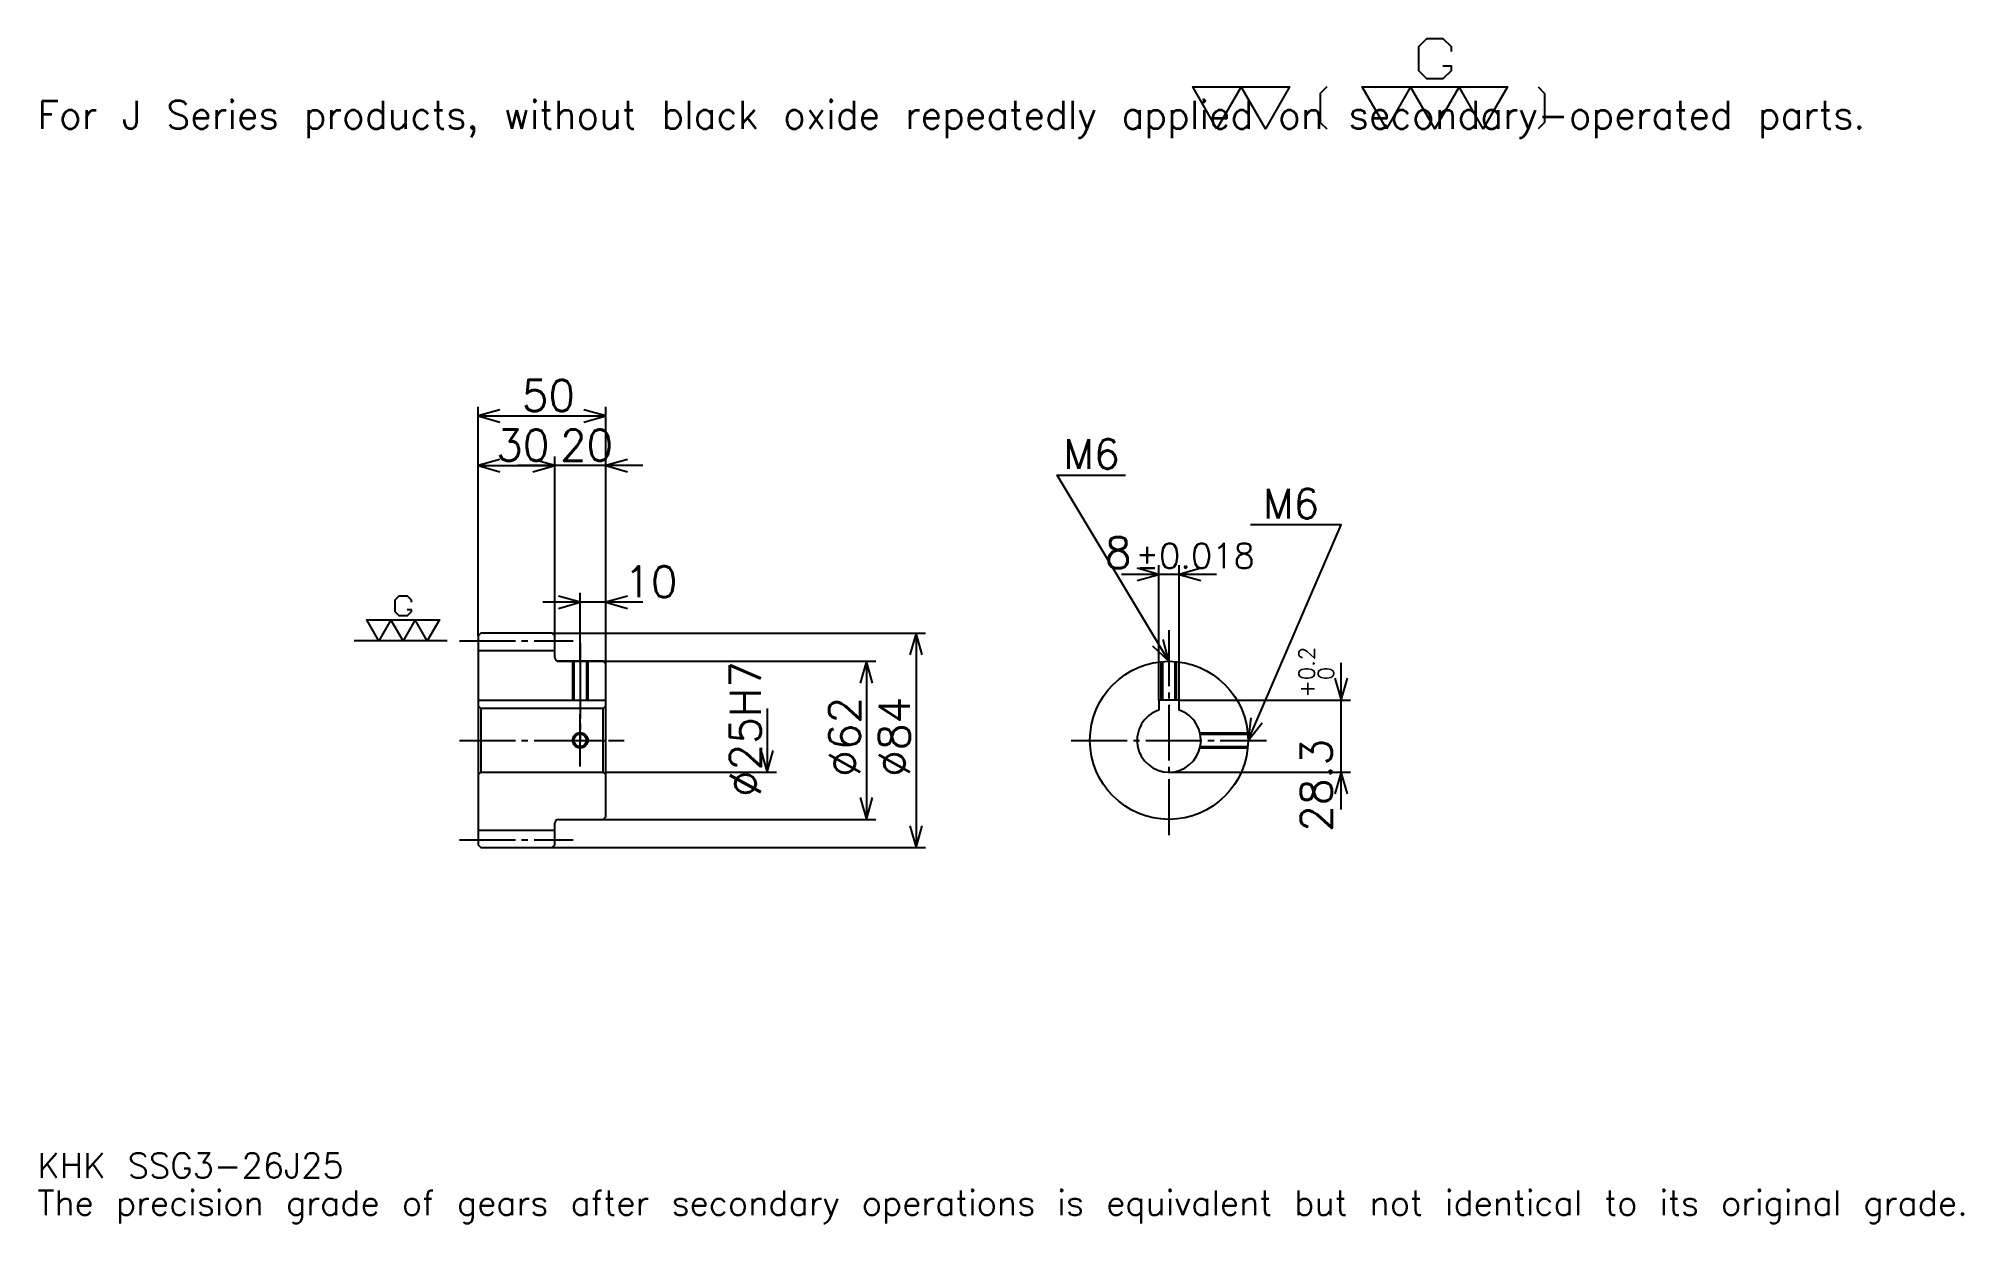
# Model space of a CAD drawing. Extents: x 25 to 780, y 9 to 474.
import ezdxf

# ---------------------------------------------------------------- set-up
doc = ezdxf.new("R2010")
doc.units = 0
doc.linetypes.add('DASHDOT', pattern=[29.217392, 21.913043, -2.434783, 2.434783, -2.434783])
doc.layers.get('0').update_dxf_attribs({"linetype": 'CONTINUOUS'})
doc.layers.add('DASHDOT', color=6, linetype='DASHDOT')
doc.styles.add('KANJI', font='TXT', dxfattribs={"bigfont": 'BIGFONT'})

msp = doc.modelspace()

# ---------------------------------------------------------------- linework, layer by layer
at = {"color": 5}
for p, q in [((197.217407, 240.434784), (197.217407, 329.304352)), ((197.217407, 325.652161), (247.217407, 325.652161)), ((247.217407, 240.434784), (247.217407, 329.304352)), ((227.217407, 240.434784), (227.217407, 309.82608)), ((197.217407, 306.17392), (227.217407, 306.17392)), ((261.826111, 306.17392), (212.608704, 306.17392)), ((464.130463, 214.234787), (464.130463, 267.17392)), ((472.130463, 214.234787), (472.130463, 267.17392)), ((486.739166, 263.521729), (449.52179, 263.521729)), ((261.826111, 252.608704), (222.608704, 252.608704)), ((237.217407, 240.434784), (237.217407, 256.260864)), ((197.217407, 239.434784), (197.217407, 240.434784)), ((226.217407, 240.434784), (247.217407, 240.434784)), ((227.217407, 239.434784), (227.217407, 240.434784)), ((237.217407, 229.434784), (237.217407, 240.434784)), ((237.217407, 229.434784), (237.217407, 240.434784)), ((247.217407, 240.434784), (372.608704, 240.434784)), ((247.217407, 228.434784), (247.217407, 240.434784)), ((368.956543, 240.434784), (368.956543, 156.434784)), ((228.717407, 229.434784), (247.217407, 229.434784)), ((247.217407, 229.434784), (353.130432, 229.434784)), ((349.478271, 229.434784), (349.478271, 167.434784)), ((535.652222, 171.326096), (535.652222, 228.843475)), ((472.130463, 214.234787), (539.304321, 214.234787)), ((310.521759, 210.934784), (310.521759, 185.934784)), ((247.217407, 185.934784), (314.17395, 185.934784)), ((468.130463, 185.934784), (539.304321, 185.934784)), ((228.717407, 167.434784), (247.217407, 167.434784)), ((247.217407, 167.434784), (353.130432, 167.434784)), ((226.217407, 156.434784), (247.217407, 156.434784)), ((247.217407, 156.434784), (372.608704, 156.434784))]:
    msp.add_line(p, q, dxfattribs=at)
at = {"color": 7}
msp.add_line((185.043488, 237.434784), (148.521759, 237.434784), dxfattribs=at)
at = {"color": 4}
for p, q in [((197.217407, 233.684784), (227.217407, 233.684784)), ((197.217407, 214.234787), (247.217407, 214.234787)), ((246.217407, 210.934784), (247.217407, 211.934784)), ((198.217407, 210.934784), (198.217407, 185.934784)), ((246.217407, 185.934784), (247.217407, 184.934784)), ((197.217407, 163.184784), (227.217407, 163.184784))]:
    msp.add_line(p, q, dxfattribs=at)
at = {"color": 7}
for points in [[(575.582581, 462.949554), (578.747803, 462.949554), (578.747803, 461.050415), (575.582581, 457.885223), (569.252197, 457.885223), (566.086975, 461.050415), (566.086975, 470.546082), (569.252197, 473.711304), (575.582581, 473.711304), (578.747803, 470.546082), (578.747803, 468.646942)], [(486.956512, 438.260864), (477.460846, 454.720001), (515.443481, 454.720001), (505.947815, 438.260864), (496.452179, 454.720001), (486.956512, 438.260864)], [(530.003479, 454.720001), (527.471313, 452.187805), (527.471313, 440.79303), (530.003479, 438.260864)], [(553.426086, 438.260864), (543.93042, 454.720001), (600.904358, 454.720001), (591.408691, 438.260864), (581.913025, 454.720001), (572.417358, 438.260864), (562.921753, 454.720001), (553.426086, 438.260864)], [(612.93219, 454.720001), (615.464355, 452.187805), (615.464355, 440.79303), (612.93219, 438.260864)], [(169.339142, 249.779129), (170.921753, 249.779129), (170.921753, 248.829559), (169.339142, 247.246964), (166.173935, 247.246964), (164.591324, 248.829559), (164.591324, 253.577393), (166.173935, 255.160004), (169.339142, 255.160004), (170.921753, 253.577393), (170.921753, 252.627823)], [(158.260895, 237.434784), (153.513062, 245.664352), (182.000015, 245.664352), (177.252197, 237.434784), (172.504364, 245.664352), (167.756531, 237.434784), (163.008713, 245.664352), (158.260895, 237.434784)]]:
    msp.add_lwpolyline(points, dxfattribs=at)
at = {"color": 5}
for points in [[(205.739151, 328.086975), (197.217407, 325.652161), (205.739151, 323.217407)], [(238.695663, 323.217407), (247.217407, 325.652161), (238.695663, 328.086975)], [(205.739151, 308.608704), (197.217407, 306.17392), (205.739151, 303.739136)], [(218.695663, 303.739136), (227.217407, 306.17392), (218.695663, 308.608704)], [(218.695663, 303.739136), (227.217407, 306.17392), (218.695663, 308.608704)], [(255.739151, 308.608704), (247.217407, 306.17392), (255.739151, 303.739136)], [(468.130463, 229.434784), (424.304382, 302.478271), (451.086975, 302.478271)], [(499.130463, 198.434784), (535.652222, 283), (500.10437, 283)], [(455.608734, 261.086975), (464.130463, 263.521729), (455.608734, 265.956543)], [(480.652191, 265.956543), (472.130463, 263.521729), (480.652191, 261.086975)], [(228.695663, 250.17392), (237.217407, 252.608704), (228.695663, 255.043488)], [(255.739151, 255.043488), (247.217407, 252.608704), (255.739151, 250.17392)], [(371.391327, 231.91304), (368.956543, 240.434784), (366.521759, 231.91304)], [(461.658264, 235.489426), (468.130463, 229.434784), (465.833862, 237.994797)], [(351.913055, 220.91304), (349.478271, 229.434784), (347.043488, 220.91304)], [(533.217407, 222.756531), (535.652222, 214.234787), (538.086975, 222.756531)], [(500.273926, 207.22345), (499.130463, 198.434784), (504.744415, 205.292755)], [(308.086975, 194.456528), (310.521759, 185.934784), (312.956543, 194.456528)], [(538.086975, 177.41304), (535.652222, 185.934784), (533.217407, 177.41304)], [(347.043488, 175.956528), (349.478271, 167.434784), (351.913055, 175.956528)], [(366.521759, 164.956528), (368.956543, 156.434784), (371.391327, 164.956528)]]:
    msp.add_lwpolyline(points, dxfattribs=at)
at = {"color": 4}
for points in [[(227.217407, 230.934784), (227.217407, 239.434784), (226.217407, 240.434784), (198.217407, 240.434784), (197.217407, 239.434784), (197.217407, 184.934784)], [(228.717407, 167.434784), (246.217407, 167.434784), (247.217407, 168.434784), (247.217407, 228.434784), (246.217407, 229.434784), (228.717407, 229.434784)], [(234.217407, 229.434784), (234.217407, 214.234787)], [(234.757416, 229.434784), (234.757416, 214.234787)], [(239.677399, 229.434784), (239.677399, 214.234787)], [(240.217407, 229.434784), (240.217407, 214.234787)], [(465.130463, 214.234787), (465.130463, 229.289276)], [(465.670471, 214.234787), (465.670471, 229.337021)], [(470.590454, 214.234787), (470.590454, 229.337021)], [(471.130463, 214.234787), (471.130463, 229.289276)], [(197.217407, 184.934784), (198.217407, 185.934784), (246.217407, 185.934784), (246.217407, 210.934784), (198.217407, 210.934784), (197.217407, 211.934784)], [(472.130463, 210.277496), (472.130463, 214.234787), (464.130463, 214.234787), (464.130463, 210.277496)], [(480.265137, 201.434784), (498.984955, 201.434784)], [(480.386017, 200.894791), (499.032715, 200.894791)], [(480.265137, 195.434784), (498.984955, 195.434784)], [(480.386017, 195.974777), (499.032715, 195.974777)], [(197.217407, 184.934784), (197.217407, 157.434784), (198.217407, 156.434784), (226.217407, 156.434784), (227.217407, 157.434784), (227.217407, 165.934784)]]:
    msp.add_lwpolyline(points, dxfattribs=at)
for centre, radius in [((468.130463, 198.434784), 31), ((237.217407, 198.434784), 2.46)]:
    msp.add_circle(centre, radius, dxfattribs=at)
at = {"color": 7}
msp.add_circle((237.217407, 198.434784), 3, dxfattribs=at)
at = {"color": 4}
for centre, radius, start, end in [((228.717407, 230.934784), 1.5, 180, 270), ((468.130463, 198.434784), 12.5, 108.662925185, 71.337074815), ((228.717407, 165.934784), 1.5, 90, 180)]:
    msp.add_arc(centre, radius, start, end, dxfattribs=at)
at = {"layer": 'DASHDOT', "color": 7}
for p, q in [((468.130463, 241.608704), (468.130463, 160.130432)), ((189.913055, 237.434784), (234.521759, 237.434784)), ((237.217407, 229.434784), (237.217407, 198.434784)), ((189.913055, 198.434784), (254.521759, 198.434784)), ((429.826111, 198.434784), (506.434784, 198.434784)), ((189.913055, 159.434784), (234.521759, 159.434784))]:
    msp.add_line(p, q, dxfattribs=at)
for points in [[(237.217407, 236.739136), (237.217407, 206.930435)], [(237.217407, 188.130432), (237.217407, 208.739136)], [(226.913055, 198.434784), (247.521759, 198.434784)]]:
    msp.add_lwpolyline(points, dxfattribs=at)

# ---------------------------------------------------------------- texts
at = {"color": 7, "style": 'KANJI'}
for s, height, p in [('For J Series products, without black oxide repeatedly applied on secondary-operated parts.', 10.956522, (24.347826, 438.260864)), ('50', 12.173913, (214.304367, 327.600006)), ('30', 12.173913, (204.304367, 308.121735)), ('20', 12.173913, (229.304367, 308.121735)), ('M6', 11.686957, (426.739136, 304.913055)), ('M6', 11.686957, (504.973938, 285.434784)), ('8', 12.173913, (443.001099, 265.956543)), ('%%p0.018', 9.73913, (455.051788, 265.956543)), ('10', 12.173913, (254.521759, 254.556519)), ('KHK SSG3-26J25', 9.73913, (24.347826, 26.782608)), ('The precision grade of gears after secondary operations is equivalent but not identical to its original grade.', 9.73913, (24.347826, 12.173913))]:
    msp.add_text(s, height=height, dxfattribs=at).set_placement(p)
for s, height, p in [('0.2', 6.086957, (525.182617, 222.053497)), ('%%c25H7', 12.173913, (308.086975, 176.217392)), ('+', 6.086957, (525.182617, 215.236115)), ('0', 6.086957, (532.730469, 222.053497)), ('%%c62', 12.173913, (347.043488, 184.130432)), ('%%c84', 12.173913, (366.521759, 184.130432)), ('28.3', 12.173913, (532, 162.542603))]:
    msp.add_text(s, height=height, rotation=90, dxfattribs=at).set_placement(p)

doc.saveas('drawing.dxf')
